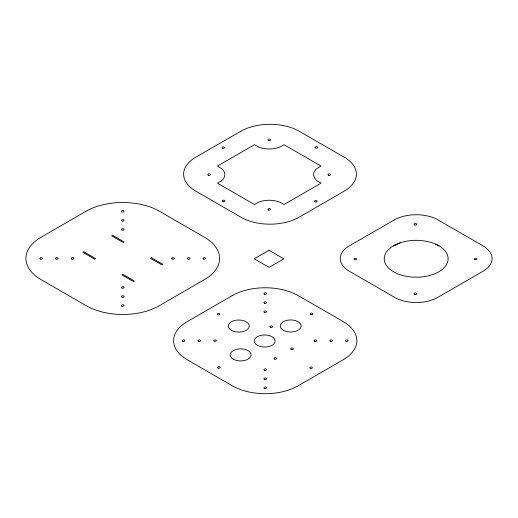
<?xml version="1.0" encoding="UTF-8"?>
<svg xmlns="http://www.w3.org/2000/svg" width="518" height="518" viewBox="0 0 518 518"><rect width="100%" height="100%" fill="white"/><g stroke="black" fill="none" stroke-linecap="round" stroke-linejoin="round"><path stroke-width="0.78" d="M393.589 245.733L400.207 242.8A31.941 18.441 0 0 1 435.619 244.14L439.005 245.875A31.941 18.441 0 0 1 438.927 271.717A31.941 18.441 0 0 1 394.172 272.144A31.941 18.441 0 0 1 392.625 246.315L400.207 242.8M435.619 244.14L439.005 245.875M221.413 180.814L217.43 183.165L254.435 204.532L258.514 202.234A18.499 10.684 0 0 1 279.966 202.234L284.039 204.532L321.043 183.165L317.068 180.814A18.499 10.684 0 0 1 317.068 168.428L321.043 166.077L284.039 144.71L279.966 147.008A18.499 10.684 0 0 1 258.514 147.008L254.435 144.71L217.43 166.077L221.413 168.428A18.499 10.684 0 0 1 221.413 180.814M85.956 211.305L41.142 237.179A52.04 30.044 0 0 0 41.142 279.675L86.318 305.756A51.535 29.753 0 0 0 159.201 305.756L204.37 279.675A52.04 30.044 0 0 0 204.37 237.179L159.557 211.305A52.04 30.044 0 0 0 85.956 211.305M240.611 131.332L195.791 157.207A41.576 24.003 0 0 0 195.791 191.148L240.967 217.23A41.071 23.711 0 0 0 299.048 217.23L344.224 191.148A41.576 24.003 0 0 0 344.224 157.207L299.404 131.332A41.576 24.003 0 0 0 240.611 131.332M83.91 251.865L82.984 252.395L94.548 259.078L95.474 258.54L83.91 251.865M112.587 235.308L111.661 235.839L123.226 242.515L124.152 241.984L112.587 235.308M151.288 257.647L150.362 258.184L161.927 264.86L162.853 264.329L151.288 257.647M122.76 274.294L121.834 274.831L133.398 281.507L134.324 280.97L122.76 274.294M269.049 250.285L254.247 258.832L269.049 267.379L283.851 258.832L269.049 250.285M232.129 295.694L187.309 321.568A46.808 27.027 0 0 0 187.309 359.79L232.485 385.871A46.303 26.735 0 0 0 297.967 385.871L343.143 359.79A46.808 27.027 0 0 0 343.143 321.568L298.323 295.694A46.808 27.027 0 0 0 232.129 295.694M394.179 219.995L349.359 245.869A31.112 17.962 0 0 0 349.359 271.27L394.535 297.345A30.601 17.67 0 0 0 437.814 297.345L482.99 271.27A31.112 17.962 0 0 0 482.99 245.869L438.17 219.995A31.112 17.962 0 0 0 394.179 219.995M121.834 297.028A1.308 0.758 0 0 0 124.022 296.691A1.308 0.758 0 0 0 122.416 295.765A1.308 0.758 0 0 0 121.834 297.028M122.106 288.086A1.308 0.758 0 0 0 124.067 287.432A1.308 0.758 0 0 0 122.106 286.778A1.308 0.758 0 0 0 122.106 288.086M121.834 306.093A1.308 0.758 0 0 0 124.022 305.756A1.308 0.758 0 0 0 122.416 304.83A1.308 0.758 0 0 0 121.834 306.093M40.216 258.961A1.308 0.758 0 0 0 42.405 258.624A1.308 0.758 0 0 0 40.805 257.699A1.308 0.758 0 0 0 40.216 258.961M55.918 258.961A1.308 0.758 0 0 0 58.107 258.624A1.308 0.758 0 0 0 56.501 257.699A1.308 0.758 0 0 0 55.918 258.961M71.62 258.961A1.308 0.758 0 0 0 73.809 258.624A1.308 0.758 0 0 0 72.203 257.699A1.308 0.758 0 0 0 71.62 258.961M172.047 258.961A1.308 0.758 0 0 0 174.236 258.624A1.308 0.758 0 0 0 172.636 257.699A1.308 0.758 0 0 0 172.047 258.961M188.021 259.084A1.308 0.758 0 0 0 189.983 258.424A1.308 0.758 0 0 0 188.021 257.77A1.308 0.758 0 0 0 188.021 259.084M203.451 258.961A1.308 0.758 0 0 0 205.64 258.624A1.308 0.758 0 0 0 204.034 257.699A1.308 0.758 0 0 0 203.451 258.961M121.834 229.966A1.308 0.758 0 0 0 124.022 229.629A1.308 0.758 0 0 0 122.416 228.703A1.308 0.758 0 0 0 121.834 229.966M122.106 221.024A1.308 0.758 0 0 0 124.067 220.37A1.308 0.758 0 0 0 122.106 219.716A1.308 0.758 0 0 0 122.106 221.024M121.834 211.843A1.308 0.758 0 0 0 124.022 211.499A1.308 0.758 0 0 0 122.416 210.58A1.308 0.758 0 0 0 121.834 211.843M264.303 379.28A1.308 0.758 0 0 0 266.492 378.943A1.308 0.758 0 0 0 264.886 378.017A1.308 0.758 0 0 0 264.303 379.28M314.517 341.213A1.308 0.758 0 0 0 316.705 340.876A1.308 0.758 0 0 0 315.099 339.95A1.308 0.758 0 0 0 314.517 341.213M264.568 388.468A1.308 0.758 0 0 0 266.53 387.814A1.308 0.758 0 0 0 264.568 387.16A1.308 0.758 0 0 0 264.568 388.468M198.388 341.213A1.308 0.758 0 0 0 200.576 340.876A1.308 0.758 0 0 0 198.97 339.95A1.308 0.758 0 0 0 198.388 341.213M264.568 370.338A1.308 0.758 0 0 0 266.53 369.684A1.308 0.758 0 0 0 264.568 369.03A1.308 0.758 0 0 0 264.568 370.338M214.355 341.336A1.308 0.758 0 0 0 216.317 340.682A1.308 0.758 0 0 0 214.355 340.028A1.308 0.758 0 0 0 214.355 341.336M330.219 341.213A1.308 0.758 0 0 0 332.407 340.876A1.308 0.758 0 0 0 330.801 339.95A1.308 0.758 0 0 0 330.219 341.213M346.186 341.336A1.308 0.758 0 0 0 348.148 340.682A1.308 0.758 0 0 0 346.186 340.028A1.308 0.758 0 0 0 346.186 341.336M264.568 294.211A1.308 0.758 0 0 0 266.53 293.557A1.308 0.758 0 0 0 264.568 292.903A1.308 0.758 0 0 0 264.568 294.211M264.568 312.341A1.308 0.758 0 0 0 266.53 311.687A1.308 0.758 0 0 0 264.568 311.033A1.308 0.758 0 0 0 264.568 312.341M264.568 303.276A1.308 0.758 0 0 0 266.53 302.622A1.308 0.758 0 0 0 264.568 301.968A1.308 0.758 0 0 0 264.568 303.276M182.958 341.336A1.308 0.758 0 0 0 184.92 340.682A1.308 0.758 0 0 0 182.958 340.028A1.308 0.758 0 0 0 182.958 341.336M291.129 349.385A1.308 0.758 0 0 0 293.317 349.048A1.308 0.758 0 0 0 291.718 348.122A1.308 0.758 0 0 0 291.129 349.385M274.475 359A1.308 0.758 0 0 0 276.664 358.663A1.308 0.758 0 0 0 275.064 357.737A1.308 0.758 0 0 0 274.475 359M270.299 327.208A1.308 0.758 0 0 0 272.487 326.871A1.308 0.758 0 0 0 270.888 325.945A1.308 0.758 0 0 0 270.299 327.208M310.929 314.568A1.308 0.758 0 0 0 312.891 313.914A1.308 0.758 0 0 0 310.929 313.26A1.308 0.758 0 0 0 310.929 314.568M310.405 368.408A1.308 0.758 0 0 0 312.367 367.754A1.308 0.758 0 0 0 310.405 367.1A1.308 0.758 0 0 0 310.405 368.408M218.207 368.104A1.308 0.758 0 0 0 220.169 367.45A1.308 0.758 0 0 0 218.207 366.796A1.308 0.758 0 0 0 218.207 368.104M217.599 314.646A1.308 0.758 0 0 0 219.787 314.309A1.308 0.758 0 0 0 218.188 313.384A1.308 0.758 0 0 0 217.599 314.646M257.278 345.273A10.464 6.041 0 0 0 274.78 342.56A10.464 6.041 0 0 0 261.959 335.165A10.464 6.041 0 0 0 257.278 345.273M231.358 330.329A10.464 6.041 0 0 0 248.867 327.616A10.464 6.041 0 0 0 236.04 320.215A10.464 6.041 0 0 0 231.358 330.329M233.223 359.162A10.464 6.041 0 0 0 250.731 356.449A10.464 6.041 0 0 0 237.904 349.048A10.464 6.041 0 0 0 233.223 359.162M283.301 330.251A10.464 6.041 0 0 0 300.809 327.531A10.464 6.041 0 0 0 287.982 320.137A10.464 6.041 0 0 0 283.301 330.251M315.443 147.947A1.308 0.758 0 0 0 317.631 147.611A1.308 0.758 0 0 0 316.025 146.685A1.308 0.758 0 0 0 315.443 147.947M314.918 201.787A1.308 0.758 0 0 0 317.107 201.444A1.308 0.758 0 0 0 315.501 200.518A1.308 0.758 0 0 0 314.918 201.787M222.993 201.599A1.308 0.758 0 0 0 224.954 200.945A1.308 0.758 0 0 0 222.993 200.291A1.308 0.758 0 0 0 222.993 201.599M222.656 148.265A1.308 0.758 0 0 0 224.618 147.611A1.308 0.758 0 0 0 222.656 146.957A1.308 0.758 0 0 0 222.656 148.265M268.583 140.572A1.308 0.758 0 0 0 270.551 139.918A1.308 0.758 0 0 0 268.583 139.264A1.308 0.758 0 0 0 268.583 140.572M328.69 175.278A1.308 0.758 0 0 0 330.652 174.618A1.308 0.758 0 0 0 328.69 173.964A1.308 0.758 0 0 0 328.69 175.278M268.583 209.978A1.308 0.758 0 0 0 270.551 209.324A1.308 0.758 0 0 0 268.583 208.67A1.308 0.758 0 0 0 268.583 209.978M208.482 175.278A1.308 0.758 0 0 0 210.444 174.618A1.308 0.758 0 0 0 208.482 173.964A1.308 0.758 0 0 0 208.482 175.278M354.649 259.667A1.308 0.758 0 0 0 356.611 259.013A1.308 0.758 0 0 0 354.649 258.359A1.308 0.758 0 0 0 354.649 259.667M414.756 294.366A1.308 0.758 0 0 0 416.718 293.712A1.308 0.758 0 0 0 414.756 293.058A1.308 0.758 0 0 0 414.756 294.366M414.756 224.961A1.308 0.758 0 0 0 416.718 224.307A1.308 0.758 0 0 0 414.756 223.653A1.308 0.758 0 0 0 414.756 224.961M474.857 259.667A1.308 0.758 0 0 0 476.819 259.013A1.308 0.758 0 0 0 474.857 258.359A1.308 0.758 0 0 0 474.857 259.667"/></g></svg>
